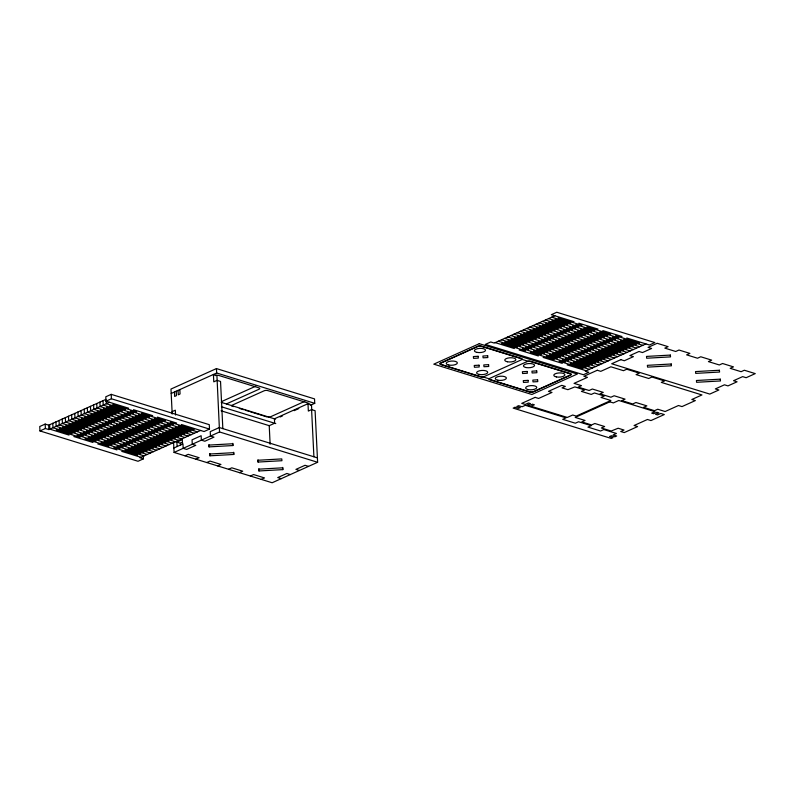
<?xml version="1.0" encoding="UTF-8"?>
<svg xmlns="http://www.w3.org/2000/svg" width="795" height="795" viewBox="0 0 795 795"><rect width="100%" height="100%" fill="white"/><g stroke="black" fill="none" stroke-linecap="round" stroke-linejoin="round"><path stroke-width="1.19" d="M105.924 399.388L48.664 425.166L45.166 424.083L39.75 426.517L39.969 430.94L138.032 461.269L143.448 458.824L143.289 455.515M181.409 424.52L204.077 431.536L209.492 429.091L209.274 424.669L111.211 394.35L105.795 396.784L106.013 401.207L128.681 408.223M39.969 430.94L45.385 428.505L48.883 429.588L109.511 402.29M106.013 401.207L111.419 398.772L209.492 429.091M310.298 405.321L314.741 403.323L314.522 398.901L216.449 368.582L170.975 389.053L172.197 414.076M171.193 393.475L216.667 373.004L314.741 403.323M172.078 411.651L175.327 410.19L175.566 415.04M221.557 401.584L255.752 386.191M226.436 403.91L259.071 389.222A2.554 0.964 -2.8 0 0 258.941 387.861L218.714 375.429A2.554 0.964 -2.8 0 0 215.117 375.628M231.514 405.48L264.149 390.792A2.554 0.964 -2.8 0 1 267.756 390.584L307.973 403.025A2.554 0.964 -2.8 0 1 308.112 404.377M200.579 430.453L139.95 457.741L143.448 458.824M177.106 446.552L176.888 442.129L182.303 439.685L182.522 444.107M176.888 442.129L180.395 443.213L182.562 442.239M173.857 448.012L182.959 443.918L183.168 448.34L186.676 449.423L195.769 445.329L192.271 444.246L192.052 439.824L201.145 435.73L201.364 440.152L204.862 441.235L213.954 437.141L210.456 436.058L210.238 431.635L219.331 427.541L317.404 457.86M173.568 441.95L174.075 452.434L219.549 431.963L317.622 462.283L315.098 410.697L311.59 409.614L308.351 411.075L307.983 403.701L311.491 404.784L311.729 409.703M304.783 401.356L270.598 416.749A2.554 0.964 -2.8 0 1 268.303 417.137M184.977 455.803L188.226 454.342L199.118 457.711L195.868 459.172M307.983 403.701L274.424 418.816L274.643 423.238L269.227 425.673L221.08 410.786M280.138 416.978L282.464 415.924M294.12 410.677L298.781 408.58M206.77 462.541L210.019 461.08L220.911 464.449L217.661 465.91M554.86 315.764L494.232 343.062L490.734 341.979L485.318 344.414L583.391 374.733L588.797 372.298L585.299 371.215L645.928 343.917M228.562 469.279L231.812 467.818L242.704 471.187L239.454 472.647M250.355 476.016L253.605 474.555L264.497 477.924L261.247 479.385M317.622 462.283L272.148 482.754L174.075 452.434M232.905 445.548L232.726 443.749L208.866 445.091L209.045 446.889L232.905 445.548L232.796 443.342M233.8 454.462L233.621 452.663L209.751 454.005L209.93 455.803L233.8 454.462L233.69 452.246M258.077 462.054L281.947 460.712L281.768 458.914L257.898 460.255L258.077 462.054L257.968 459.848M282.831 469.626L282.652 467.818L258.792 469.159L258.971 470.968L282.831 469.626L282.722 467.41M574.04 321.697L551.362 314.681L556.778 312.246L654.841 342.566L649.436 345L626.758 337.994M578.83 323.177L597.999 329.1M602.789 330.581L621.968 336.514M558.09 317.95L582.049 325.364M586.849 326.844L610.808 334.258M615.598 335.738L639.568 343.142M551.72 317.175L570.899 323.108M575.689 324.589L594.859 330.511M599.649 332.002L618.828 337.925M623.618 339.405L642.787 345.338M554.95 319.371L578.909 326.775M583.709 328.255L607.668 335.669M612.458 337.15L636.427 344.563M548.58 318.596L567.759 324.519M572.549 326L591.719 331.932M596.508 333.413L615.688 339.336M620.478 340.816L639.647 346.749M551.809 320.783L575.769 328.186M580.569 329.677L604.528 337.08M609.318 338.561L633.287 345.974M545.44 320.007L564.619 325.93M569.409 327.411L588.578 333.344M593.378 334.824L612.548 340.757M617.337 342.238L636.507 348.16M548.669 322.194L572.629 329.607M577.428 331.088L601.388 338.491M606.178 339.982L630.147 347.385M542.309 321.418L561.479 327.351M566.269 328.832L585.438 334.755M590.238 336.235L609.407 342.168M614.197 343.649L633.367 349.571M545.529 323.605L569.488 331.018M574.288 332.499L598.247 339.912M603.047 341.393L627.007 348.796M539.169 322.83L558.338 328.762M563.128 330.243L582.298 336.166M587.098 337.656L606.267 343.579M611.057 345.06L630.226 350.993M542.389 325.026L566.348 332.429M571.148 333.91L595.107 341.323M599.907 342.804L623.866 350.217M536.029 324.241L555.198 330.173M559.988 331.654L579.157 337.587M583.957 339.067L603.127 344.99M607.917 346.471L627.086 352.404M539.249 326.437L563.208 333.84M568.008 335.331L591.967 342.734M596.767 344.215L620.726 351.628M532.889 325.662L552.058 331.585M556.848 333.065L576.017 338.998M580.817 340.479L599.986 346.411M604.776 347.892L623.946 353.815M536.108 327.848L560.077 335.261M564.867 336.742L588.827 344.146M593.627 345.636L617.586 353.04M529.748 327.073L548.918 332.996M553.708 334.486L572.877 340.409M577.677 341.89L596.846 347.822M601.636 349.303L620.816 355.226M532.968 329.259L556.937 336.673M561.727 338.153L585.686 345.567M590.486 347.047L614.446 354.451M526.608 328.484L545.777 334.417M550.567 335.897L569.747 341.82M574.537 343.301L593.706 349.234M598.496 350.714L617.675 356.647M529.828 330.67L553.797 338.084M558.587 339.564L582.546 346.978M587.346 348.458L611.305 355.872M523.468 329.895L542.637 335.828M547.427 337.309L566.606 343.241M571.396 344.722L590.566 350.645M595.356 352.125L614.535 358.058M526.688 332.091L550.657 339.495M555.447 340.976L579.406 348.389M584.206 349.87L608.165 357.283M520.327 331.316L539.497 337.239M544.287 338.72L563.466 344.652M568.256 346.133L587.426 352.056M592.215 353.546L611.395 359.469M523.547 333.503L547.517 340.916M552.306 342.397L576.276 349.8M581.066 351.281L605.025 358.694M517.187 332.727L536.357 338.65M541.147 340.141L560.326 346.064M565.116 347.544L584.285 353.477M589.075 354.958L608.255 360.88M520.407 334.914L544.376 342.327M549.166 343.808L573.135 351.221M577.925 352.702L601.885 360.105M514.047 334.139L533.216 340.071M538.006 341.552L557.186 347.475M561.976 348.955L581.145 354.888M585.945 356.369L605.114 362.301M517.267 336.325L541.236 343.738M546.026 345.219L569.995 352.632M574.785 354.113L598.744 361.526M510.907 335.55L530.076 341.482M534.876 342.963L554.045 348.896M558.835 350.376L578.005 356.299M582.805 357.78L601.974 363.713M514.127 337.746L538.096 345.149M542.886 346.63L566.855 354.043M571.645 355.524L595.614 362.937M507.767 336.971L526.936 342.893M531.736 344.374L550.905 350.307M555.695 351.788L574.865 357.71M579.664 359.201L598.834 365.124M510.986 339.157L534.956 346.57M539.745 348.051L563.715 355.454M568.505 356.935L592.474 364.349M504.626 338.382L523.796 344.305M528.596 345.795L547.765 351.718M552.555 353.199L571.724 359.131M576.524 360.612L595.694 366.535M507.846 340.568L531.815 347.981M536.605 349.462L560.574 356.875M565.364 358.356L589.333 365.76M501.486 339.793L520.655 345.726M525.455 347.206L544.625 353.129M549.415 354.61L568.584 360.542M573.384 362.023L592.553 367.956M504.706 341.979L528.675 349.393M533.465 350.873L557.434 358.287M562.224 359.767L586.193 367.181M498.346 341.204L517.515 347.137M522.315 348.617L541.484 354.55M546.274 356.031L565.444 361.954M570.244 363.434L589.413 369.367M501.575 343.4L525.535 350.804M530.325 352.284L554.294 359.698M559.084 361.178L583.053 368.592M495.206 342.625L514.375 348.548M519.175 350.029L538.344 355.961M543.134 357.442L562.313 363.365M567.103 364.855L586.273 370.778M221.209 402.359L275.557 419.164M231.802 406.066L233.482 406.593M239.345 408.401L241.014 408.918M241.859 409.177L243.528 409.693M245.208 410.22L246.887 410.737M247.722 410.995L249.401 411.512M250.236 411.77L251.916 412.287M252.75 412.545L254.43 413.062M255.265 413.321L256.944 413.847M257.779 414.106L259.458 414.622M260.293 414.881L261.962 415.397M262.807 415.656L264.477 416.173M265.321 416.431L266.991 416.948M221.427 406.782L275.776 423.586M133.481 409.703L152.65 415.626M157.44 417.117L176.609 423.039M112.731 404.486L136.7 411.89M141.49 413.37L165.459 420.784M170.249 422.264L194.219 429.678M125.54 409.634L106.371 403.711L106.262 401.495M130.34 411.114L149.51 417.047M154.3 418.528L173.469 424.451M178.269 425.931L197.438 431.864M308.53 466.377L305.022 465.294L295.929 469.388L299.427 470.471M109.601 405.897L133.56 413.301M138.35 414.791L162.319 422.195M167.109 423.675L191.078 431.089M122.4 411.045L103.231 405.122L103.012 400.7M127.2 412.526L146.369 418.458M151.159 419.939L170.329 425.872M175.129 427.352L194.298 433.275M106.46 407.308L130.42 414.722M135.21 416.202L159.179 423.606M163.969 425.096L187.938 432.5M119.26 412.466L100.091 406.533L99.882 402.111M124.06 413.947L143.229 419.869M148.019 421.35L167.198 427.283M171.988 428.763L191.158 434.686M103.32 408.719L127.28 416.133M132.069 417.614L156.039 425.027M160.829 426.508L184.798 433.911M116.13 413.877L96.95 407.944L96.742 403.522M120.92 415.358L140.089 421.28M144.879 422.771L164.058 428.694M168.848 430.175L188.017 436.107M100.18 410.131L124.139 417.544M128.929 419.025L152.898 426.438M157.688 427.919L181.658 435.332M112.989 415.288L93.81 409.355L93.601 404.943M117.779 416.769L136.949 422.702M141.739 424.182L160.918 430.105M165.708 431.586L184.877 437.518M97.04 411.552L120.999 418.955M125.799 420.436L149.758 427.849M154.548 429.33L178.517 436.743M109.849 416.699L90.67 410.776L90.461 406.354M114.639 418.18L133.808 424.113M138.598 425.593L157.778 431.526M162.568 433.007L181.737 438.929M93.899 412.963L117.859 420.376M122.659 421.857L146.618 429.26M151.408 430.751L175.377 438.154M290.334 474.565L286.836 473.482L277.743 477.576L281.241 478.66M106.709 418.11L87.529 412.188L87.321 407.765M111.499 419.601L130.668 425.524M135.468 427.004L154.637 432.937M159.427 434.418L178.597 440.341M90.759 414.374L114.719 421.787M119.518 423.268L143.478 430.681M148.267 432.162L172.237 439.565M103.569 419.531L84.399 413.599L84.181 409.177M108.359 421.012L127.528 426.935M132.328 428.416L151.497 434.348M156.287 435.829L175.457 441.762M87.619 415.785L111.578 423.198M116.378 424.679L140.337 432.092M145.127 433.573L169.096 440.986M100.428 420.943L81.259 415.01L81.04 410.588M105.218 422.423L124.388 428.356M129.188 429.837L148.357 435.759M153.147 437.24L172.316 443.173M84.479 417.206L108.438 424.609M113.238 426.09L137.197 433.504M141.997 434.984L165.956 442.398M97.288 422.354L78.119 416.431L77.9 412.009M102.078 423.834L121.247 429.767M126.047 431.248L145.217 437.171M150.007 438.661L169.176 444.584M81.338 418.617L105.298 426.031M110.098 427.511L134.057 434.915M138.857 436.395L162.816 443.809M94.148 423.765L74.978 417.842L74.76 413.42M98.938 425.255L118.107 431.178M122.907 432.659L142.076 438.592M146.866 440.072L166.036 445.995M78.198 420.028L102.157 427.442M106.957 428.922L130.917 436.336M135.716 437.816L159.676 445.22M91.008 425.186L71.838 419.253L71.62 414.831M95.798 426.667L114.967 432.589M119.767 434.07L138.936 440.003M143.726 441.483L162.895 447.416M75.058 421.439L99.027 428.853M103.817 430.334L127.776 437.747M132.576 439.228L156.536 446.641M87.867 426.597L68.698 420.664L68.479 416.242M92.657 428.078L111.827 434.01M116.627 435.491L135.796 441.414M140.586 442.894L159.765 448.827M71.918 422.861L95.887 430.264M100.677 431.745L124.636 439.158M129.436 440.639L153.395 448.052M84.727 428.008L65.558 422.085L65.339 417.663M89.517 429.489L108.696 435.422M113.486 436.902L132.656 442.825M137.446 444.316L156.625 450.238M68.777 424.272L92.747 431.685M97.537 433.166L121.496 440.569M126.296 442.05L150.255 449.463M81.587 429.419L62.417 423.497L62.199 419.074M86.377 430.91L105.556 436.833M110.346 438.313L129.515 444.246M134.305 445.727L153.485 451.649M65.637 425.683L89.606 433.096M94.396 434.577L118.366 441.99M123.155 443.471L147.115 450.874M78.447 430.84L59.277 424.908L59.059 420.485M83.237 432.321L102.416 438.244M107.206 439.724L126.375 445.657M131.165 447.138L150.344 453.071M62.497 427.094L86.466 434.507M91.256 435.988L115.225 443.401M120.015 444.882L143.975 452.295M75.306 432.251L56.137 426.319L55.918 421.897M80.096 433.732L99.276 439.655M104.066 441.146L123.235 447.068M128.025 448.549L147.204 454.482M59.357 428.515L83.326 435.918M88.116 437.399L112.085 444.812M116.875 446.293L140.834 453.707M72.166 433.663L52.997 427.74L52.778 423.318M76.956 435.143L96.135 441.076M100.925 442.557L120.095 448.479M124.895 449.96L144.064 455.893M56.216 429.926L80.186 437.329M84.976 438.82L108.945 446.224M113.735 447.704L137.694 455.118M69.026 435.074L49.856 429.151L49.638 424.729M73.826 436.554L92.995 442.487M97.785 443.968L116.954 449.9M121.754 451.381L140.924 457.304M311.59 409.614L313.906 456.777M269.227 425.673L270.131 444.276M258.862 468.752L258.971 470.968M222.839 428.624L220.533 381.451L217.025 380.368L213.776 381.839L213.418 374.465L216.916 375.548L219.549 431.963M216.449 368.582L216.667 373.004M209.82 453.587L209.93 455.803M208.936 444.683L209.045 446.889M179.859 389.57L180.067 393.992L178.269 394.807L178.05 390.385M180.395 443.213L180.505 445.419M176.242 391.2L176.46 395.622L174.661 396.437L174.443 392.015M111.211 394.35L111.419 398.772M48.664 425.166L48.883 429.588M45.166 424.083L45.385 428.505M479.276 343.688L433.802 364.16L531.875 394.489L577.349 374.018L479.276 343.688M477.725 346.322L440.43 363.106A2.554 0.964 -2.8 0 0 440.569 364.468L480.786 376.9A2.554 0.964 -2.8 0 0 483.31 377.009L488.855 378.718A2.554 0.964 -2.8 0 0 489.601 379.632L529.818 392.064A2.554 0.964 -2.8 0 0 533.425 391.865L570.721 375.071A2.554 0.964 -2.8 0 0 570.581 373.71L530.364 361.278A2.554 0.964 -2.8 0 0 527.84 361.178L522.285 359.459A2.554 0.964 -2.8 0 0 521.55 358.555L481.333 346.113A2.554 0.964 -2.8 0 0 477.725 346.322M477.745 346.531L440.996 363.077A2.554 0.964 -2.8 0 0 441.126 364.438L480.766 376.691A2.554 0.964 -2.8 0 0 484.364 376.492L521.122 359.936A2.554 0.964 -2.8 0 0 520.983 358.585L481.353 346.332A2.554 0.964 -2.8 0 0 477.745 346.531M526.787 361.695L490.028 378.241A2.554 0.964 -2.8 0 0 490.167 379.593L529.798 391.856A2.554 0.964 -2.8 0 0 533.395 391.647L570.154 375.101A2.554 0.964 -2.8 0 0 570.025 373.739L530.384 361.486A2.554 0.964 -2.8 0 0 526.787 361.695M535.115 397.361L521.759 403.363L525.266 404.446L528.506 402.986L530.454 403.592L527.204 405.053L529.152 405.659L532.402 404.188L534.349 404.794L531.1 406.255L567.292 417.445L572.708 415.01L576.206 416.093L610.858 400.491L601.05 397.46L604.299 395.999L594.491 392.969L591.242 394.429L581.433 391.398L584.683 389.938L574.874 386.907L567.908 389.679L562.075 387.88L565.325 386.42L561.817 385.337L548.471 391.349L551.969 392.432L538.613 398.444L535.115 397.361M514.991 407.298L513.182 408.113L611.256 438.442L613.054 437.628L609.556 436.544L611.355 435.73L614.863 436.813L616.662 435.998L613.164 434.915L616.413 433.454L603.803 429.558L600.553 431.019L587.942 427.124L591.192 425.663L578.581 421.757L575.341 423.218L562.731 419.323L565.98 417.862L525.346 405.301L522.096 406.762L518.598 405.679L516.79 406.493L520.298 407.577L518.489 408.382L514.991 407.298M597.274 370.261L583.918 376.274L587.426 377.357L574.069 383.369L581.463 385.654L578.213 387.115L589.115 390.484L592.355 389.023L603.256 392.392L600.006 393.853L610.908 397.222L614.147 395.761L625.049 399.13L621.799 400.591L632.701 403.959L635.94 402.499L646.842 405.867L643.592 407.328L654.494 410.697L657.743 409.236L665.137 411.522L678.483 405.51L681.991 406.593L695.337 400.581L691.839 399.497L701.945 394.946L661.311 382.385L664.56 380.924L651.95 377.029L648.71 378.49L636.099 374.594L639.349 373.133L626.738 369.228L623.489 370.689L610.878 366.793L600.772 371.345L597.274 370.261M620.806 359.668L611.703 363.762L709.776 394.082L718.869 389.987L715.371 388.904L724.464 384.81L727.962 385.893L737.064 381.799L733.556 380.716L742.649 376.621L746.157 377.704L755.25 373.61L744.349 370.241L741.109 371.702L730.207 368.333L733.457 366.873L722.556 363.504L719.316 364.965L708.415 361.596L711.664 360.135L700.763 356.766L697.523 358.227L686.622 354.858L689.871 353.397L678.97 350.029L675.72 351.489L664.829 348.121L668.078 346.66L657.177 343.291L648.084 347.385L651.592 348.468L642.489 352.563L638.991 351.479L629.898 355.574L633.396 356.657L624.304 360.751L620.806 359.668M609.854 401.833L575.212 417.425L585.021 420.456L581.771 421.926L591.579 424.957L594.829 423.497L604.627 426.527L601.388 427.988L611.186 431.019L618.152 428.237L623.995 430.045L620.746 431.506L624.244 432.589L637.6 426.577L634.092 425.494L647.448 419.482L650.956 420.565L664.302 414.553L660.804 413.47L657.554 414.93L655.607 414.334L658.856 412.873L656.909 412.267L653.659 413.728L651.721 413.132L654.961 411.671L618.768 400.481L613.362 402.916L609.854 401.833M478.133 356.289L473.363 356.558L473.542 358.356L478.312 358.088L478.133 356.289M487.683 355.753L482.913 356.021L483.092 357.82L487.862 357.551L487.683 355.753M479.027 365.193L474.247 365.462L474.436 367.26L479.206 366.992L479.027 365.193M488.577 364.657L483.797 364.925L483.976 366.734L488.756 366.465L488.577 364.657M670.364 355.077L646.494 356.418L646.673 358.227L670.543 356.885L670.364 355.077M527.174 371.454L522.394 371.722L522.573 373.521L527.353 373.253L527.174 371.454M536.714 370.917L531.944 371.185L532.123 372.984L536.893 372.716L536.714 370.917M671.248 363.991L647.378 365.332L647.567 367.131L671.427 365.789L671.248 363.991M528.059 380.358L523.289 380.626L523.468 382.425L528.238 382.156L528.059 380.358M537.609 379.821L532.839 380.09L533.018 381.888L537.788 381.62L537.609 379.821M719.395 370.241L695.526 371.583L695.705 373.382L719.574 372.04L719.395 370.241M720.28 379.155L696.42 380.497L696.599 382.296L720.469 380.954L720.28 379.155M477.01 352.394A5.575 2.107 -2.8 0 0 485.526 350.317A5.575 2.107 -2.8 0 0 477.328 348.727A5.575 2.107 -2.8 0 0 477.01 352.394M526.042 367.548A5.575 2.107 -2.8 0 0 534.558 365.471A5.575 2.107 -2.8 0 0 526.37 363.881A5.575 2.107 -2.8 0 0 526.042 367.548M448.847 365.064A5.575 2.107 -2.8 0 0 457.364 362.987A5.575 2.107 -2.8 0 0 449.175 361.397A5.575 2.107 -2.8 0 0 448.847 365.064M497.879 380.229A5.575 2.107 -2.8 0 0 506.395 378.152A5.575 2.107 -2.8 0 0 498.207 376.562A5.575 2.107 -2.8 0 0 497.879 380.229M507.369 361.775A5.575 2.107 -2.8 0 0 515.885 359.698A5.575 2.107 -2.8 0 0 507.697 358.108A5.575 2.107 -2.8 0 0 507.369 361.775M556.411 376.939A5.575 2.107 -2.8 0 0 564.927 374.862A5.575 2.107 -2.8 0 0 556.739 373.272A5.575 2.107 -2.8 0 0 556.411 376.939M479.216 374.455A5.575 2.107 -2.8 0 0 487.733 372.378A5.575 2.107 -2.8 0 0 479.534 370.788A5.575 2.107 -2.8 0 0 479.216 374.455M528.248 389.62A5.575 2.107 -2.8 0 0 536.764 387.543A5.575 2.107 -2.8 0 0 528.576 385.953A5.575 2.107 -2.8 0 0 528.248 389.62"/></g></svg>
